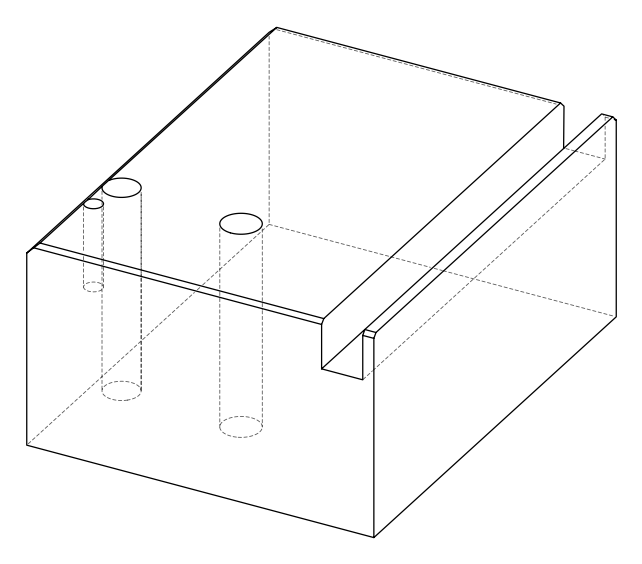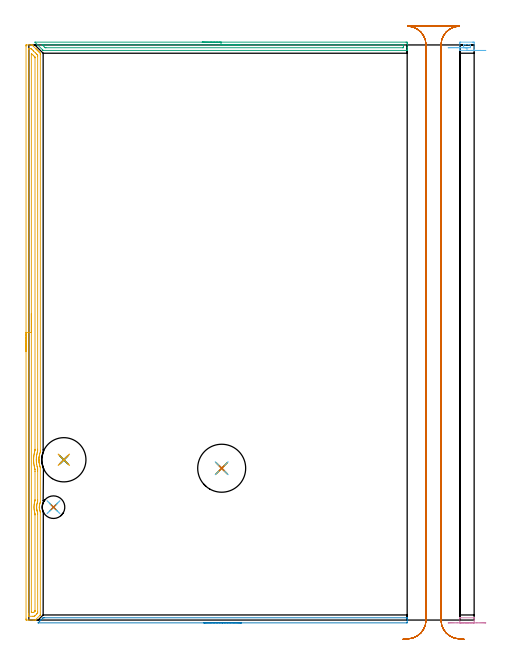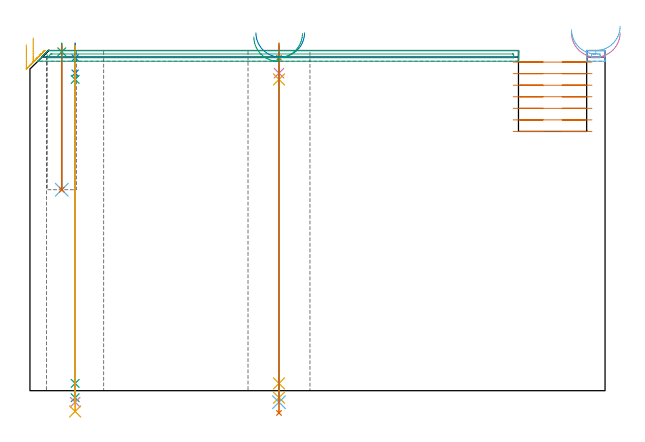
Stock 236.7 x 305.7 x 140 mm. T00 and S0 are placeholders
(PLAN: 19 operations, 12 tool changes, 27.4 min)
(1 SPOT_DRILL | STEP1HOLE | NXT0321_9005460120000 | 0.05 min | 183 mm3)
(2 SPOT_DRILL_1 | STEP1HOLE_1 | NXT0321_9005460120000 | 0.05 min | 183 mm3)
(3 SPOT_DRILL_2 | STEP1POCKET | NXT0321_9005460120000 | 0.03 min | 1 mm3)
(4 DRILL_BLIND_HOLE_INTO_CENTER | STEP1HOLE | UGT0301_184 | 0.05 min | 173 mm3)
(5 GUN_DRILL_THROUGH_HOLE | STEP1HOLE | UGT0307_002 | 0.63 min | 3704 mm3)
(6 SPADE_DRILL_TO_ENLARGE_THROUGH_HOLE | STEP1HOLE | UGT0306_005 | 0.59 min | 19023 mm3)
(7 DRILL_TO_ENLARGE_THROUGH_HOLE | STEP1HOLE | UGT0301_386 | 0.61 min | 48371 mm3)
(8 DRILL_BLIND_HOLE_INTO_CENTER_1 | STEP1HOLE_1 | UGT0301_184 | 0.05 min | 174 mm3)
(9 GUN_DRILL_THROUGH_HOLE_1 | STEP1HOLE_1 | UGT0307_002 | 0.63 min | 3704 mm3)
(10 SPADE_DRILL_TO_ENLARGE_THROUGH_HOLE_1 | STEP1HOLE_1 | UGT0306_005 | 0.59 min | 19024 mm3)
(11 DRILL_TO_ENLARGE_THROUGH_HOLE_1 | STEP1HOLE_1 | UGT0301_056 | 0.6 min | 37599 mm3)
(12 DRILL_BLIND_HOLE_INTO_CENTER_2 | STEP1POCKET | UGT0301_184 | 0.24 min | 1677 mm3)
(13 DRILL_TO_ENLARGE_BLIND_HOLE | STEP1POCKET | UGT0301_373 | 0.24 min | 4790 mm3)
(14 AREA_MILL | FG_CHAMFER_SURFACE | UGT0205_001 | 1.72 min | 726 mm3)
(15 AREA_MILL_1 | FG_CHAMFER_SURFACE_1 | UGT0205_001 | 3.3 min | 1968 mm3)
(16 AREA_MILL_2 | FG_CHAMFER_SURFACE_2 | UGT0205_001 | 0.22 min | 37 mm3)
(17 AREA_MILL_3 | FG_CHAMFER_SURFACE_3 | UGT0205_001 | 7.51 min | 8762 mm3)
(18 AREA_MILL_4 | FG_CHAMFER_SURFACE_4 | UGT0205_001 | 0.29 min | 101 mm3)
(19 MILL_RECTANGULAR_SLOT | SLOT_RECTANGULAR | UGT0201_094 | Follow Part, ap 5, ae 75% | 9.98 min | 285023 mm3)
(TOOL NXT0321_9005460120000 | NC Spot Drill, 142deg, 12mm, Carbide, Uncoated | D12 PA142 FL30 Z2)
(TOOL UGT0301_184 | Twist Drill 6.2 mm | D6.2 PA118 FL61 Z2)
(TOOL UGT0307_002 | Gun Drill 6 mm | D6 PA130 FL24 Z1)
(TOOL UGT0306_005 | Spade Drill 14.5mm | D14.5 PA132 FL10 Z2)
(TOOL UGT0301_386 | Twist Drill 25.5 mm | D25.5 PA118 FL165 Z2)
(TOOL UGT0301_056 | Twist Drill 23.5 mm | D23.5 PA118 FL155 Z2)
(TOOL UGT0301_373 | Twist Drill Flat Bottom 12 mm | D12 PA180 FL101 Z2)
(TOOL UGT0205_001 | Chamfer Mill 20 x 3 x 45 deg. | D20 FL50 Z2)
(TOOL UGT0201_094 | End mill 20 mm | D20 FL38 Z4)
(OP 1 SPOT_DRILL)
G17 G21 G94 G90
T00 M6
G54
G17 G0 G90 X102.5 Y80.7 S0 M3
G43 Z150. H0
G94 G81 G98 Z137. F250. R143.
G80
M5
M2
(OP 2 SPOT_DRILL_1)
G17 G21 G94 G90
T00 M6
G54
G17 G0 G90 X18.6 Y85.2 S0 M3
G43 Z150. H0
G94 G81 G98 Z137. F250. R143.
G80
M5
M2
(OP 3 SPOT_DRILL_2)
G17 G21 G94 G90
T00 M6
G54
G17 G0 G90 X13.1 Y60. S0 M3
G43 Z150. H0
G94 G81 G98 Z139.479 F250. R143.
G80
M5
M2
(OP 4 DRILL_BLIND_HOLE_INTO_CENTER)
G17 G21 G94 G90
T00 M6
G54
G17 G0 G90 X102.5 Y80.7 S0 M3
G43 Z150. H0
G94 G81 G98 Z130.7 F250. R142.
G80
M5
M2
(OP 5 GUN_DRILL_THROUGH_HOLE)
G17 G21 G94 G90
T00 M6
G54
G17 G0 G90 X102.5 Y80.7 M8
G43 Z150. H0
Z138.623
S716 M3
G94 G1 Z128.104 F125. M26
G4 X.084
Z3. F250.
G4 X.084
Z-2.899 F125.
G4 X.084
M5
M9
G0 Z138.623
Z150.
M2
(OP 6 SPADE_DRILL_TO_ENLARGE_THROUGH_HOLE)
G17 G21 G94 G90
T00 M6
G54
G17 G0 G90 X102.5 Y80.7 S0 M3
G43 Z150. H0
G94 G73 G98 Z-4.728 F250. Q14.473 R142.
G80
M5
M2
(OP 7 DRILL_TO_ENLARGE_THROUGH_HOLE)
G17 G21 G94 G90
T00 M6
G54
G17 G0 G90 X102.5 Y80.7 S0 M3
G43 Z150. H0
G94 G73 G98 Z-9.161 F250. Q24.86 R142.
G80
M5
M2
(OP 8 DRILL_BLIND_HOLE_INTO_CENTER_1)
G17 G21 G94 G90
T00 M6
G54
G17 G0 G90 X18.6 Y85.2 S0 M3
G43 Z150. H0
G94 G81 G98 Z130.7 F250. R142.
G80
M5
M2
(OP 9 GUN_DRILL_THROUGH_HOLE_1)
G17 G21 G94 G90
T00 M6
G54
G17 G0 G90 X18.6 Y85.2 M8
G43 Z150. H0
Z138.143
S716 M3
G94 G1 Z128.104 F125. M26
G4 X.084
Z3. F250.
G4 X.084
Z-2.899 F125.
G4 X.084
M5
M9
G0 Z138.143
Z150.
M2
(OP 10 SPADE_DRILL_TO_ENLARGE_THROUGH_HOLE_1)
G17 G21 G94 G90
T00 M6
G54
G17 G0 G90 X18.6 Y85.2 S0 M3
G43 Z150. H0
G94 G73 G98 Z-4.728 F250. Q14.473 R142.
G80
M5
M2
(OP 11 DRILL_TO_ENLARGE_THROUGH_HOLE_1)
G17 G21 G94 G90
T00 M6
G54
G17 G0 G90 X18.6 Y85.2 S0 M3
G43 Z150. H0
G94 G73 G98 Z-8.56 F250. Q21.223 R142.
G80
M5
M2
(OP 12 DRILL_BLIND_HOLE_INTO_CENTER_2)
G17 G21 G94 G90
T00 M6
G54
G17 G0 G90 X13.1 Y60. S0 M3
G43 Z150. H0
G94 G81 G98 Z82.7 F250. R142.
G80
M5
M2
(OP 13 DRILL_TO_ENLARGE_BLIND_HOLE)
G17 G21 G94 G90
T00 M6
G54
G17 G0 G90 X13.1 Y60. S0 M3
G43 Z150. H0
G94 G73 G98 Z82.7 F250. Q11.46 R142.
G80
M5
M2
(OP 14 AREA_MILL)
G17 G21 G94 G90
T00 M6
G54
G17 G0 G90 X113. Y-1.5 S1061 M3
G43 Z150. H0
Z147.3
G94 G1 X112.962 Z146.428 F250.
X112.848 Z145.564
X112.659 Z144.712
X112.397 Z143.88
X112.063 Z143.074
X111.66 Z142.3
X111.192 Z141.564
X110.66 Z140.872
X110.071 Z140.229
X109.428 Z139.64
X108.736 Z139.108
X108. Z138.64
X107.226 Z138.237
X106.42 Z137.903
X105.588 Z137.641
X104.737 Z137.452
X103.872 Z137.338
X103. Z137.3
X5.083
X4.914 Y-1.497 Z137.302
X4.934 Y-1.474 Z137.325
X5.083 Y-1.317 Z137.482
X5.66 Y-0.738 Z138.058
X6.25 Y-0.15 Z138.649
X6.424 Y0.026 Z138.823
X6.543 Y0.144 Z138.941
X7.132 Y0.733 Z139.532
X7.574 Y1.174 Z139.974
X7.575 Y1.175 Z139.975
X7.604 Y1.196 Z139.987
X8.212 Y1.2 Z140.
X200.917
X201.091 Y1.197 Z139.988
X201.093 Y1.19 Z139.981
X201.1 Y0.817 Z139.617
Y0.573 Z139.372
Y-0.15 Z138.645
Y-1.393 Z137.404
X201.097 Y-1.491 Z137.305
X200.68 Y-1.5 Z137.3
X103.
X102.128 Z137.338
X101.264 Z137.452
X100.412 Z137.641
X99.58 Z137.903
X98.774 Z138.237
X98. Z138.64
X97.264 Z139.109
X96.572 Z139.64
X95.929 Z140.229
X95.34 Z140.872
X94.809 Z141.564
X94.34 Z142.3
X93.937 Z143.074
X93.603 Z143.88
X93.341 Z144.712
X93.152 Z145.564
X93.038 Z146.428
X93. Z147.3
G0 Z150.
M5
M2
(OP 15 AREA_MILL_1)
G17 G21 G94 G90
T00 M6
G54
G17 G0 G90 X92.15 Y307.2 S1061 M3
G43 Z150. H0
Z145.6
G94 G1 X92.188 Z144.728 F250.
X92.302 Z143.863
X92.491 Z143.012
X92.753 Z142.18
X93.087 Z141.374
X93.49 Z140.6
X93.958 Z139.864
X94.489 Z139.172
X95.079 Z138.529
X95.722 Z137.939
X96.414 Z137.408
X97.15 Z136.94
X97.924 Z136.537
X98.73 Z136.203
X99.562 Z135.941
X100.413 Z135.752
X101.278 Z135.638
X102.15 Z135.6
X200.475 Y307.199 Z135.601
X200.916 Y307.196 Z135.602
X201.09 Y307.191 Z135.605
X201.1 Y306.761 Z136.034
Y306.496 Z136.299
Y305.881 Z136.914
Y304.471 Z138.326
Y304.119 Z138.675
Y303.417 Z139.382
Y303.15 Z139.65
Y302.799 Z139.991
X201.096 Z139.992
X200.923 Y302.8 Z140.
X7.847
X7.601 Y302.799 Z139.994
X7.599
X7.486 Y302.912 Z139.884
X7.401 Y302.999 Z139.8
X3.563 Y306.836 Z135.963
X3.378 Y307.024 Z135.776
X3.219 Y307.193 Z135.606
X3.378 Y307.2 Z135.6
X102.15
Y305.786 Z137.014
X198.784 Y305.785 Z137.015
X199.06 Y305.78 Z137.02
X199.087 Y305.779 Z137.021
X199.092 Y305.759 Z137.041
X199.097 Y305.725 Z137.075
X199.099 Y305.692 Z137.108
X199.1 Y305.474 Z137.326
X199.097 Y305. Z137.8
X199.093 Y304.6 Z138.2
X199.076 Y304.221 Z138.579
X198.687 Y304.216 Z138.584
X198.59 Y304.215 Z138.585
X9.091
X8.694 Y304.22 Z138.58
X8.648 Y304.221 Z138.579
X8.576 Y304.286 Z138.514
X8.449 Y304.406 Z138.394
X8.294 Y304.556 Z138.244
X7.162 Y305.688 Z137.112
X7.125 Y305.727 Z137.073
X7.087 Y305.769 Z137.031
X7.08 Y305.781 Z137.019
X7.081
X7.115 Y305.783 Z137.017
X7.401 Y305.786 Z137.014
X7.497
X102.15
X103.021 Z137.052
X103.886 Z137.166
X104.738 Z137.355
X105.57 Z137.617
X106.376 Z137.951
X107.15 Z138.354
X107.886 Z138.823
X108.578 Z139.354
X109.221 Z139.943
X109.81 Z140.586
X110.341 Z141.278
X110.81 Z142.014
X111.213 Z142.788
X111.547 Z143.594
X111.809 Z144.426
X111.998 Z145.278
X112.112 Z146.143
X112.15 Z147.014
G0 Z150.
M5
M2
(OP 16 AREA_MILL_2)
G17 G21 G94 G90
T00 M6
G54
G17 G0 G90 X242.9 Y-1.5 S1061 M3
G43 Z150. H0
Z147.3
G94 G1 X242.862 Z146.428 F250.
X242.748 Z145.564
X242.559 Z144.712
X242.297 Z143.88
X241.963 Z143.074
X241.56 Z142.3
X241.092 Z141.564
X240.56 Z140.872
X239.971 Z140.229
X239.328 Z139.64
X238.636 Z139.108
X237.9 Z138.64
X237.126 Z138.237
X236.32 Z137.903
X235.488 Z137.641
X234.636 Z137.452
X233.772 Z137.338
X232.9 Z137.3
X229.782
X229.414 Y-1.499 Z137.301
X229.185 Y-1.496 Z137.304
X229.105 Y-1.492 Z137.306
X229.1 Y-1.033 Z137.766
Y1.174 Z139.97
X229.102 Y1.181 Z139.978
X229.108 Y1.195 Z139.991
X229.414 Y1.2 Z140.
X236.386
X236.692 Y1.195 Z139.991
X236.7 Y1.181 Z139.978
X236.699 Y-1.033 Z137.766
X236.695 Y-1.492 Z137.306
X236.615 Y-1.496 Z137.303
X236.386 Y-1.5 Z137.3
X232.9
X232.028 Z137.338
X231.164 Z137.452
X230.312 Z137.641
X229.48 Z137.903
X228.674 Z138.237
X227.9 Z138.64
X227.164 Z139.108
X226.472 Z139.64
X225.829 Z140.229
X225.24 Z140.872
X224.708 Z141.564
X224.24 Z142.3
X223.837 Z143.074
X223.503 Z143.88
X223.241 Z144.712
X223.052 Z145.564
X222.938 Z146.428
X222.9 Z147.3
G0 Z150.
M5
M2
(OP 17 AREA_MILL_3)
G17 G21 G94 G90
T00 M6
G54
G17 G0 G90 X-1.5 Y142.85 S1061 M3
G43 Z150. H0
Z142.4
G94 G1 Y142.888 Z141.528 F250.
Y143.002 Z140.664
Y143.191 Z139.812
Y143.453 Z138.98
Y143.787 Z138.174
Y144.19 Z137.4
Y144.658 Z136.664
Y145.19 Z135.972
Y145.779 Z135.329
Y146.422 Z134.74
Y147.114 Z134.208
Y147.85 Z133.74
Y148.624 Z133.337
Y149.43 Z133.003
Y150.262 Z132.741
Y151.114 Z132.552
Y151.978 Z132.438
Y152.85 Z132.4
Y305.088
X-1.499 Y305.375 Z132.401
X-1.495 Y305.693 Z132.403
X-1.492 Y305.697 Z132.405
X-1.186 Y305.7 Z132.71
X0.557 Z134.451
X1.646 Z135.545
X1.693 Y305.698 Z135.591
X1.718 Y305.684 Z135.615
X1.864 Y305.538 Z135.761
X2.3 Y305.1 Z136.2
X3.707 Y303.693 Z137.606
X3.753 Y303.649 Z137.65
X3.8 Y303.6 Z137.699
X3.991 Y303.41 Z137.89
X4.043 Y303.358 Z137.94
X4.098 Y303.303 Z137.997
X4.275 Y303.126 Z138.174
X4.334 Y303.068 Z138.23
X4.396 Y303.005 Z138.295
X4.559 Y302.842 Z138.458
X4.624 Y302.777 Z138.521
X4.693 Y302.707 Z138.592
X4.842 Y302.558 Z138.741
X4.915 Y302.487 Z138.811
X4.991 Y302.41 Z138.89
X5.126 Y302.274 Z139.025
X5.205 Y302.196 Z139.101
X5.288 Y302.112 Z139.188
X5.41 Y301.99 Z139.309
X5.496 Y301.906 Z139.392
X5.586 Y301.814 Z139.485
X5.694 Y301.706 Z139.593
X5.786 Y301.615 Z139.682
X5.884 Y301.517 Z139.783
X5.965 Y301.433 Z139.864
X6.098 Y301.295 Z139.987
X6.1 Y300.624 Z140.
X6.099 Y89.901 Z139.999
X6.098 Y89.886 Z139.998
X6.086 Y89.327 Z139.973
X6.013 Y89.086 Z139.912
X5.86 Y88.602 Z139.759
X5.778 Y88.312 Z139.678
X5.734 Y88.155 Z139.633
X5.629 Y87.709 Z139.526
X5.541 Y87.262 Z139.436
X5.493 Y86.973 Z139.392
X5.469 Y86.816 Z139.367
X5.449 Y86.645 Z139.346
X5.416 Y86.37 Z139.313
X5.413 Y86.329 Z139.309
X5.379 Y85.924 Z139.277
X5.365 Y85.618 Z139.264
X5.361 Y85.478 Z139.256
Y85.437 Z139.254
X5.359 Y85.031 Z139.252
X5.362 Y84.954 Z139.253
X5.366 Y84.819 Z139.26
Y84.816 Z139.261
X5.375 Y84.585 Z139.266
X5.379 Y84.544 Z139.269
X5.404 Y84.139 Z139.303
X5.435 Y83.851 Z139.335
X5.452 Y83.693 Z139.352
X5.464 Y83.615 Z139.364
X5.52 Y83.246 Z139.418
X5.605 Y82.8 Z139.498
X5.708 Y82.353 Z139.602
X5.786 Y82.05 Z139.686
X5.825 Y81.908 Z139.723
X5.838 Y81.865 Z139.737
X5.922 Y81.591 Z139.821
X6.077 Y81.119 Z139.976
X6.089 Y81.081 Z139.988
X6.096 Y81.015 Z139.995
X6.098 Y80.995 Z139.997
X6.1 Y62.668 Z140.
X6.095 Y62.523 Z139.989
X6.091 Y62.495 Z139.985
X6.029 Y62.354 Z139.924
X6. Y62.276 Z139.895
X5.847 Y61.833 Z139.743
X5.786 Y61.619 Z139.684
X5.742 Y61.46 Z139.64
X5.721 Y61.384 Z139.617
X5.712 Y61.328 Z139.605
X5.635 Y60.939 Z139.531
X5.6 Y60.658 Z139.494
X5.577 Y60.492 Z139.475
X5.563 Y60.269 Z139.458
X5.557 Y60.005 Z139.45
X5.555 Y59.934 Z139.449
Y59.927 Z139.45
X5.564 Y59.782 Z139.457
X5.569 Y59.667 Z139.465
X5.572 Y59.599 Z139.469
X5.579 Y59.543 Z139.474
X5.588 Y59.458 Z139.484
X5.606 Y59.301 Z139.5
X5.622 Y59.152 Z139.517
X5.647 Y59.012 Z139.542
X5.702 Y58.707 Z139.596
X5.718 Y58.65 Z139.61
X5.759 Y58.483 Z139.657
X5.786 Y58.378 Z139.684
X5.819 Y58.258 Z139.714
X5.838 Y58.203 Z139.73
X5.889 Y58.046 Z139.784
X5.965 Y57.814 Z139.861
X6.092 Y57.464 Z139.987
X6.09 Y57.337 Z139.99
X6.1 Y2.844 Z140.
X6.097 Y2.705 Z139.989
X6.032 Y2.631 Z139.929
X5.798 Y2.397 Z139.697
X3.715 Y0.314 Z137.613
X3.607 Y0.205 Z137.503
X3.415 Y0.016 Z137.313
X3.397 Y0.005 Z137.296
X3.39 Y0.002 Z137.288
X3.378 Y0. Z137.276
X2.3 Z136.194
X0.234 Z134.131
X-1.097 Z132.798
X-1.186 Y0.002 Z132.709
X-1.493 Y0.01 Z132.403
X-1.497 Y0.294 Z132.401
X-1.499 Y0.612
X-1.5 Y152.85 Z132.4
X-0.086 Z133.814
X-0.085 Y303.303 Z133.815
X-0.083 Y303.632 Z133.817
X-0.081 Y303.672 Z133.819
X-0.08 Y303.685 Z133.82
X-0.063 Y303.69 Z133.837
X0.04 Y303.695 Z133.94
X0.17 Y303.699 Z134.07
X0.557 Z134.457
X1.044 Y303.696 Z134.944
X1.232 Y303.69 Z135.132
X1.428 Y303.51 Z135.328
X1.645 Y303.303 Z135.545
X2.3 Y302.65 Z136.2
X2.541 Y302.41 Z136.441
X3.434 Y301.517 Z137.334
X4.043 Y300.907 Z137.943
X4.324 Y300.624 Z138.224
X4.62 Y300.319 Z138.52
X4.679 Y300.249 Z138.579
X4.681 Y300.212 Z138.581
X4.684 Y300.13 Z138.584
X4.685 Y299.966 Z138.585
X4.686 Y299.731 Z138.586
X4.684 Y90.794 Z138.584
X4.68 Y90.141 Z138.58
X4.677 Y89.901 Z138.577
X4.663 Y89.743 Z138.563
X4.459 Y89.008 Z138.359
X4.372 Y88.672 Z138.272
X4.243 Y88.115 Z138.143
X4.223 Y88.023 Z138.123
X4.208 Y87.946 Z138.108
X4.085 Y87.222 Z137.985
X4.079 Y87.185 Z137.979
X4.043 Y86.894 Z137.943
X3.994 Y86.38 Z137.894
X3.99 Y86.329 Z137.89
X3.95 Y85.532 Z137.85
X3.949 Y85.437 Z137.849
X3.958 Y84.631 Z137.858
X3.962 Y84.544 Z137.862
X4.024 Y83.67 Z137.924
X4.026 Y83.651 Z137.926
X4.043 Y83.494 Z137.943
X4.15 Y82.758 Z138.05
X4.159 Y82.698 Z138.059
X4.173 Y82.624 Z138.073
X4.337 Y81.865 Z138.237
X4.437 Y81.461 Z138.337
X4.573 Y80.972 Z138.473
X4.664 Y80.648 Z138.564
X4.676 Y80.323 Z138.576
X4.68 Y80.079 Z138.58
X4.683 Y79.424 Z138.583
Y79.186
X4.685 Y64.007 Z138.585
X4.683 Y63.351 Z138.583
X4.68 Y63.114 Z138.58
X4.678 Y63.034 Z138.578
X4.546 Y62.599 Z138.446
X4.44 Y62.221 Z138.34
X4.359 Y61.897 Z138.259
X4.253 Y61.328 Z138.153
X4.227 Y61.14 Z138.127
X4.187 Y60.811 Z138.087
X4.158 Y60.436 Z138.058
X4.152 Y60.324 Z138.052
X4.145 Y59.941 Z138.045
X4.161 Y59.543 Z138.061
X4.169 Y59.413 Z138.069
X4.258 Y58.65 Z138.158
X4.275 Y58.531 Z138.175
X4.301 Y58.386 Z138.201
X4.373 Y58.041 Z138.273
X4.446 Y57.757 Z138.346
X4.508 Y57.526 Z138.408
X4.613 Y57.173 Z138.513
X4.669 Y56.984 Z138.569
X4.67 Y56.864 Z138.57
X4.675 Y56.217 Z138.575
X4.685 Y4.418 Z138.585
Y4.183
X4.682 Y3.854 Z138.582
X4.679 Y3.773 Z138.579
X4.676 Y3.738 Z138.576
X4.657 Y3.715 Z138.557
X4.58 Y3.634 Z138.48
X4.241 Y3.29 Z138.141
X4.141 Y3.19 Z138.041
X3.348 Y2.397 Z137.248
X3.258 Y2.309 Z137.158
X3.172 Y2.225 Z137.072
X3.027 Y2.089 Z136.927
X2.928 Y2.01 Z136.828
X2.685 Y2.003 Z136.585
X2.3 Y2.001 Z136.2
X1.816 Y2. Z135.716
X0.071 Y2.002 Z133.971
X-0.049 Y2.007 Z133.851
X-0.072 Y2.009 Z133.828
X-0.079 Y2.049 Z133.821
X-0.082 Y2.159 Z133.818
X-0.084 Y2.397 Z133.816
X-0.086 Y3.056 Z133.814
Y3.29
Y152.85
X1.328 Z135.228
X1.329 Y300.726 Z135.229
X1.336 Y301.152 Z135.236
X1.363 Y301.128 Z135.263
X1.428 Y301.068 Z135.328
X1.877 Y300.624 Z135.777
X2.3 Y300.201 Z136.2
X2.77 Y299.731 Z136.67
X3.172 Y299.326 Z137.072
X3.229 Y299.264 Z137.129
X3.255 Y299.234 Z137.155
X3.264 Y299.144 Z137.164
X3.269 Y298.94 Z137.169
X3.271 Y298.838 Z137.171
X3.27 Y90.794 Z137.17
Y90.693
X3.264 Y90.297 Z137.164
X3.26 Y90.201 Z137.16
X3.172 Y89.868 Z137.072
X3.002 Y89.182 Z136.902
X2.962 Y89.008 Z136.862
X2.844 Y88.451 Z136.744
X2.786 Y88.115 Z136.686
X2.715 Y87.69 Z136.615
X2.655 Y87.222 Z136.555
X2.622 Y86.893 Z136.522
X2.576 Y86.329 Z136.476
X2.562 Y86.061 Z136.462
X2.536 Y85.437 Z136.436
X2.537 Y85.194 Z136.437
X2.548 Y84.544 Z136.448
X2.561 Y84.276 Z136.461
X2.61 Y83.651 Z136.51
X2.64 Y83.303 Z136.54
X2.712 Y82.758 Z136.612
X2.784 Y82.262 Z136.684
X2.863 Y81.865 Z136.763
X3.018 Y81.13 Z136.918
X3.057 Y80.972 Z136.957
X3.172 Y80.529 Z137.072
X3.262 Y80.177 Z137.162
X3.266 Y80.079 Z137.166
X3.268 Y79.981 Z137.168
X3.269 Y79.186 Z137.169
Y79.086
X3.271 Y63.905 Z137.171
X3.27 Y63.803 Z137.17
X3.265 Y63.598 Z137.165
X3.261 Y63.481 Z137.161
X3.162 Y63.114 Z137.062
X2.992 Y62.406 Z136.892
X2.957 Y62.221 Z136.857
X2.857 Y61.651 Z136.757
X2.816 Y61.328 Z136.716
X2.767 Y60.85 Z136.667
X2.742 Y60.436 Z136.642
X2.731 Y59.994 Z136.631
X2.745 Y59.543 Z136.645
X2.778 Y59.053 Z136.678
X2.825 Y58.65 Z136.725
X2.911 Y58.024 Z136.811
X2.961 Y57.757 Z136.861
X3.037 Y57.386 Z136.937
X3.164 Y56.872 Z137.064
X3.172 Y56.842 Z137.072
X3.248 Y56.566 Z137.148
X3.257 Y56.248 Z137.157
X3.261 Y56.064 Z137.161
X3.262 Y55.971 Z137.162
Y55.879
X3.271 Y4.975 Z137.171
X3.268 Y4.872 Z137.168
X3.264 Y4.806 Z137.164
X3.26 Y4.771 Z137.16
X3.248 Y4.756 Z137.148
X3.172 Y4.674 Z137.072
X2.93 Y4.431 Z136.83
X2.681 Y4.183 Z136.581
X2.551 Y4.062 Z136.451
X2.472 Y4.007 Z136.372
X2.3 Y4.005 Z136.2
X1.606 Y4.002 Z135.506
X1.428 Y4.007 Z135.328
X1.37 Y4.01 Z135.27
X1.335 Y4.021 Z135.235
X1.333 Y4.081 Z135.233
X1.33 Y4.183 Z135.23
X1.329 Y4.285 Z135.229
X1.328 Y152.85 Z135.228
Y153.722 Z135.266
Y154.586 Z135.38
Y155.438 Z135.569
Y156.27 Z135.832
Y157.076 Z136.165
Y157.85 Z136.568
Y158.586 Z137.037
Y159.278 Z137.568
Y159.921 Z138.157
Y160.51 Z138.801
Y161.042 Z139.493
Y161.51 Z140.228
Y161.913 Z141.002
Y162.247 Z141.808
Y162.509 Z142.64
Y162.698 Z143.492
Y162.812 Z144.357
Y162.85 Z145.228
G0 Z150.
M5
M2
(OP 18 AREA_MILL_4)
G17 G21 G94 G90
T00 M6
G54
G17 G0 G90 X242.9 Y302.8 S1061 M3
G43 Z150. H0
G94 G1 X242.862 Z149.128 F250.
X242.748 Z148.263
X242.559 Z147.412
X242.297 Z146.58
X241.963 Z145.774
X241.56 Z145.
X241.092 Z144.264
X240.56 Z143.572
X239.971 Z142.929
X239.328 Z142.34
X238.636 Z141.808
X237.9 Z141.34
X237.126 Z140.937
X236.32 Z140.603
X235.488 Z140.341
X234.636 Z140.152
X233.772 Z140.038
X232.9 Z140.
X229.414
X229.11 Y302.805 Z139.991
X229.1 Y303.116 Z139.681
Y306.514 Z136.285
X229.102 Y306.761 Z136.038
X229.105 Y307.193 Z135.607
X229.198 Y307.196 Z135.603
X229.414 Y307.2 Z135.6
X235.952
X236.386 Y307.199 Z135.601
X236.602 Y307.196 Z135.603
X236.695 Y307.193 Z135.607
X236.7 Y306.761 Z136.038
X236.699 Y303.115 Z139.682
X236.69 Y302.805 Z139.991
X236.386 Y302.8 Z140.
X232.9
Y304.214 Z138.586
X232.028 Y304.215 Z138.585
X231.934
X231.157 Y304.221 Z138.579
X231.106 Y305. Z137.8
X231.104 Y305.053 Z137.747
X231.157 Y305.779 Z137.021
X231.256 Y305.781 Z137.019
X232.028 Y305.785 Z137.015
X232.122 Y305.786 Z137.014
X233.866 Y305.785 Z137.015
X234.643 Y305.779 Z137.021
X234.694 Y305. Z137.8
X234.696 Y304.947 Z137.853
X234.643 Y304.221 Z138.579
X234.544 Y304.219 Z138.581
X233.772 Y304.215 Z138.585
X233.678 Y304.214 Z138.586
X232.9
X232.028 Z138.624
X231.164 Z138.738
X230.312 Z138.927
X229.48 Z139.189
X228.674 Z139.523
X227.9 Z139.926
X227.164 Y304.213 Z140.395
X226.472 Z140.926
X225.829 Z141.516
X225.24 Z142.159
X224.709 Z142.851
X224.24 Z143.587
X223.838 Z144.361
X223.504 Z145.167
X223.242 Z145.999
X223.053 Z146.851
X222.939 Z147.716
X222.901 Z148.587
G0 Z150.
M5
M2
(OP 19 MILL_RECTANGULAR_SLOT)
G17 G21 G94 G90
T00 M6
G54
G17 G0 G90 X231.317 Y-10.202 S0 M3
G43 Z150.088 H0
Z135.243
G94 G1 X228.326 Y-9.97 F250.
G2 X219.1 Y0. R10. F500.
G1 Y305.7
G2 X228.653 Y315.69 R10.
G1 Y315.7
X201.547
Y315.69
G2 X211.1 Y305.7 R10.
G1 Y0.
G2 X201.874 Y-9.97 R10.
G1 X198.883 Y-10.202 F250.
G0 X231.317 Z130.486
G1 X228.326 Y-9.97
G2 X219.1 Y0. R10. F500.
G1 Y305.7
G2 X228.653 Y315.69 R10.
G1 X201.547
G2 X211.1 Y305.7 R10.
G1 Y0.
G2 X201.874 Y-9.97 R10.
G1 X198.883 Y-10.202 F250.
G0 X231.317 Z125.729
G1 X228.326 Y-9.97
G2 X219.1 Y0. R10. F500.
G1 Y305.7
G2 X228.653 Y315.69 R10.
G1 X201.547
G2 X211.1 Y305.7 R10.
G1 Y0.
G2 X201.874 Y-9.97 R10.
G1 X198.883 Y-10.202 F250.
G0 X231.317 Z120.971
G1 X228.326 Y-9.97
G2 X219.1 Y0. R10. F500.
G1 Y305.7
G2 X228.653 Y315.69 R10.
G1 X201.547
G2 X211.1 Y305.7 R10.
G1 Y0.
G2 X201.874 Y-9.97 R10.
G1 X198.883 Y-10.202 F250.
G0 X231.317 Z116.214
G1 X228.326 Y-9.97
G2 X219.1 Y0. R10. F500.
G1 Y305.7
G2 X228.653 Y315.69 R10.
G1 X201.547
G2 X211.1 Y305.7 R10.
G1 Y0.
G2 X201.874 Y-9.97 R10.
G1 X198.883 Y-10.202 F250.
G0 X231.317 Z111.457
G1 X228.326 Y-9.97
G2 X219.1 Y0. R10. F500.
G1 Y305.7
G2 X228.653 Y315.69 R10.
G1 X201.547
G2 X211.1 Y305.7 R10.
G1 Y0.
G2 X201.874 Y-9.97 R10.
G1 X198.883 Y-10.202 F250.
G0 X231.317 Z106.7
G1 X228.326 Y-9.97
G2 X219.1 Y0. R10. F500.
G1 Y305.7
G2 X228.653 Y315.69 R10.
G1 X201.547
G2 X211.1 Y305.7 R10.
G1 Y0.
G2 X201.874 Y-9.97 R10.
G1 X198.883 Y-10.202 F250.
G0 Z150.088
M5
M2
